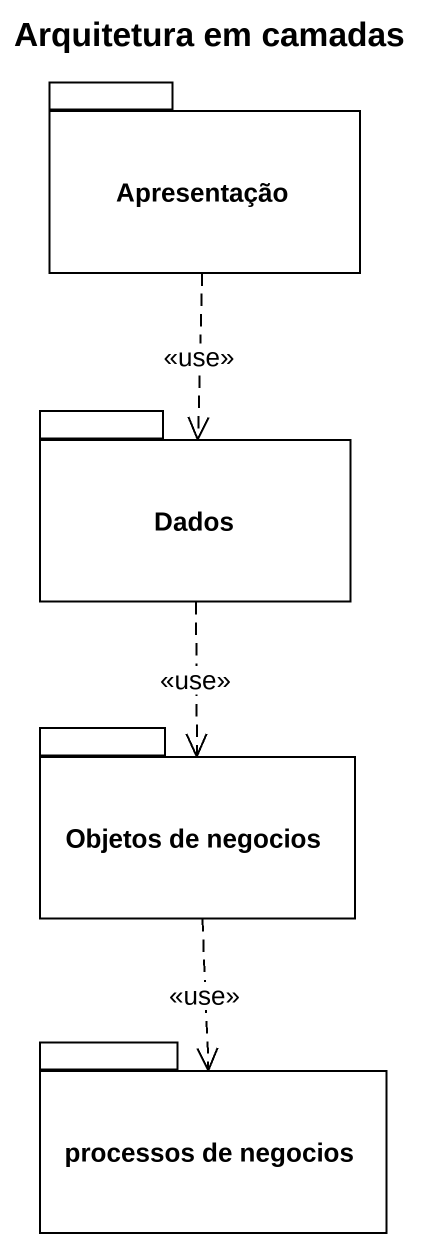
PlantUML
@startuml
title Arquitetura em camadas
package Apresentação {
}
package Dados {
}
package "Objetos de negocios" as Objetos_de_negocios {
}
package "processos de negocios" as processos_de_negocios {
}
Apresentação ..> Dados : <<use>>
Dados ..> Objetos_de_negocios : <<use>>
Objetos_de_negocios ..> processos_de_negocios : <<use>>
@enduml
